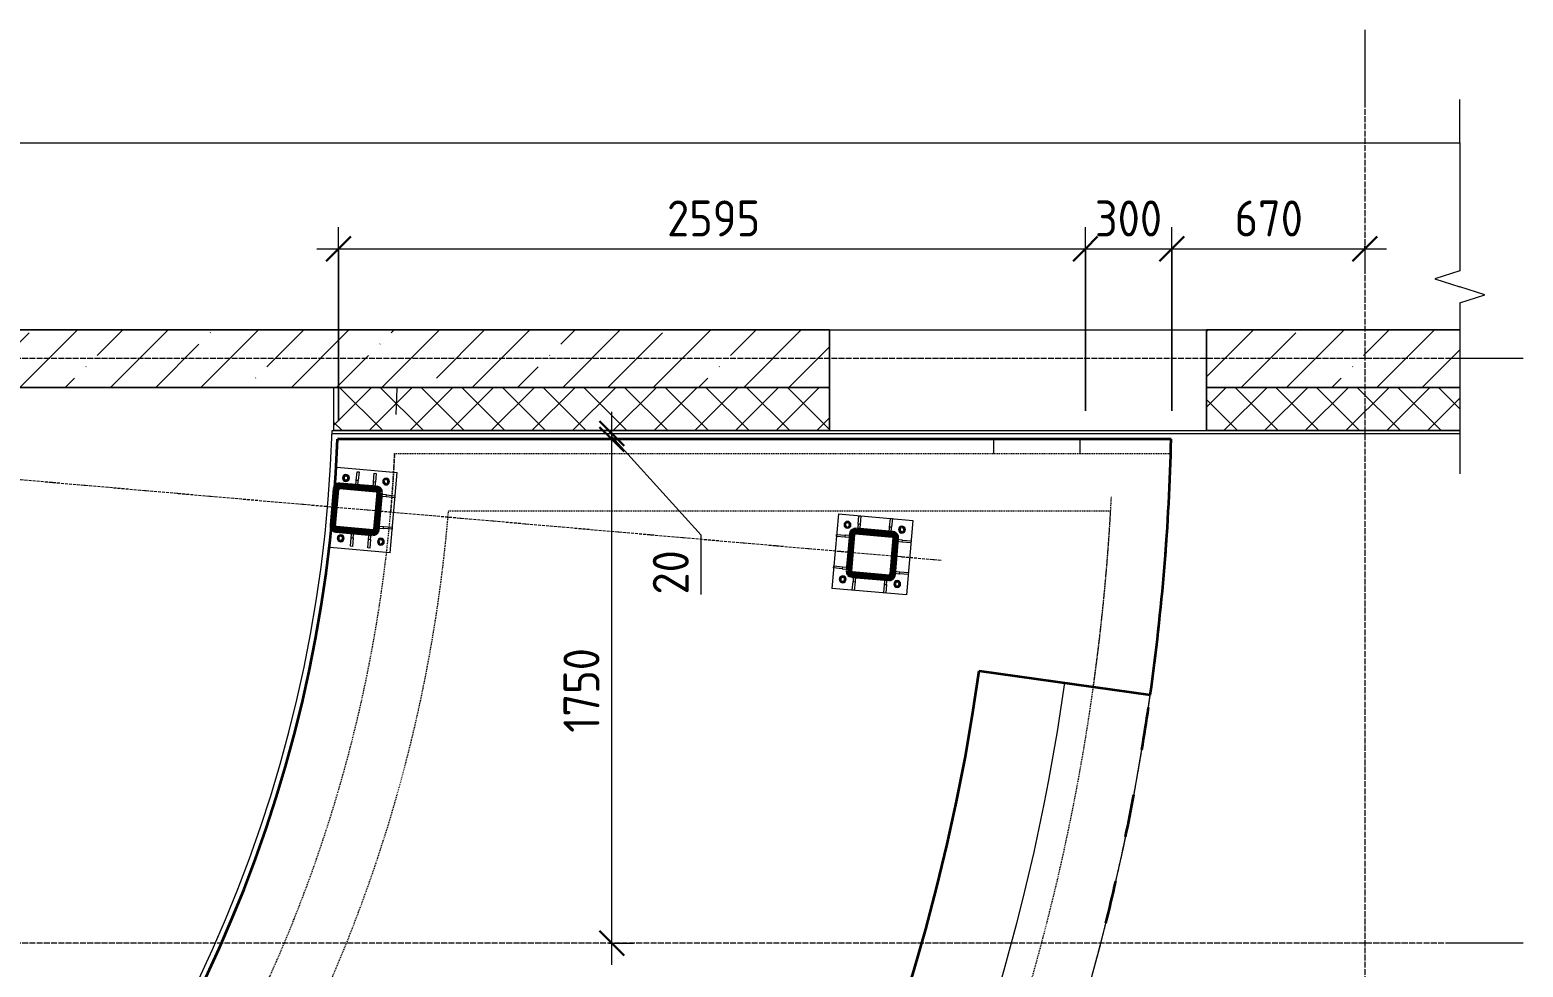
# Model space of a CAD drawing. Header units: millimetres. Extents: x 25978 to 116586, y -2270 to 13021.
# Drawn here: x 44477 to 49665, y 9427 to 12682 of the extents above; entities that cross this region are included whole.
import ezdxf

# ---------------------------------------------------------------- set-up
doc = ezdxf.new("R2010")
doc.units = ezdxf.units.MM
for name, pattern in [('01 Штриховая _2 мм_', [3, 2, -1]), ('01 Штриховая _4 мм_', [6, 3.5, -2.5]), ('02 Штрихпунктирная _10 мм_', [14, 10, -2, 0, -2]), ('02 Штрихпунктирная _20 мм_', [25, 20, -2.5, 0, -2.5])]:
    doc.linetypes.add(name, pattern=pattern)
for name, color, linetype, lineweight in [('AA_Dim', 7, 'Continuous', 9), ('AA_Dim-50', 7, 'Continuous', 9), ('AA_Linii', 7, 'Continuous', 9), ('AA_Oformlenie', 7, 'Continuous', 9), ('AA_Vinoska', 7, 'Continuous', 9), ('AF_Balki', 7, 'Continuous', 20), ('AF_Lestnica', 7, '01 Штриховая _2 мм_', 9), ('AF_Perekritie', 7, 'Continuous', 20), ('AF_Perekritie_Опалубка', 253, 'Continuous', 20), ('AF_Stena', 7, '01 Штриховая _4 мм_', 20), ('AF_Stena_Арматура', 253, 'Continuous', 20), ('AF_Stena_Опалубка', 253, 'Continuous', 20), ('KR_Colonna_KG', 7, 'Continuous', 20), ('KR_Detal', 7, 'Continuous', 20), ('Оси', 7, 'Continuous', 9)]:
    doc.layers.add(name, color=color, linetype=linetype, lineweight=lineweight)
doc.styles.add('ISOCPEUR_2', font='isocpeur.TTF', dxfattribs={"width": 0.9, "height": 125})
doc.dimstyles.new('05_Округл_5мм__прозр_', dxfattribs={"dimscale": 304.8, "dimtxt": 125.344371, "dimasz": 0.278871, "dimexe": 0.246063, "dimexo": 0.164042, "dimgap": 0.016404, "dimtad": 1, "dimdec": 0, "dimrnd": 5, "dimdsep": 46, "dimtxsty": 'ISOCPEUR_2', "dimblk1": 'OBLIQUE', "dimblk2": 'OBLIQUE', "dimsah": 1, "dimcen": 0.09, "dimdle": 0.246063, "dimazin": 0, "dimtfac": 1, "dimtdec": 4, "dimtix": 1, "dimtmove": 0, "dimatfit": 3, "dimfxl": 1, "dimtvp": 1, "dimtolj": 1, "dimtzin": 0, "dimlwd": 18, "dimlwe": 18, "dimarcsym": 2})
doc.dimstyles.new('05_Округл_5мм__прозр__1', dxfattribs={"dimscale": 304.8, "dimtxt": 125.344371, "dimasz": 0.278871, "dimexe": 0.246063, "dimexo": 0.164042, "dimgap": 0.016404, "dimtad": 1, "dimdec": 0, "dimrnd": 5, "dimdsep": 46, "dimtxsty": 'ISOCPEUR_2', "dimblk1": 'OBLIQUE', "dimblk2": 'OBLIQUE', "dimsah": 1, "dimcen": 0.09, "dimdle": 0.246063, "dimazin": 0, "dimtfac": 1, "dimtdec": 4, "dimtix": 1, "dimtmove": 1, "dimatfit": 3, "dimfxl": 1, "dimtvp": 1, "dimtolj": 1, "dimtzin": 0, "dimlwd": 18, "dimlwe": 18, "dimarcsym": 2})
pattern_1 = [(45, (0, 0), (-70.71068, 70.71068), []), (135, (0, 0), (-70.71068, -70.71068), [])]

# ---------------------------------------------------------------- blocks, each defined once
blk = doc.blocks.new('Лестницы 1 - Лестницы 1-3688333-Схема расположения входа на отм_ -0_110 в осях 7-14_ А-В')
at = {"layer": 'AF_Lestnica', "color": 250, "linetype": 'Continuous', "lineweight": 20}
for p, q in [((48072.6, 10414.4), (47775.5, 10456.2)), ((48369.6, 10372.7), (48072.6, 10414.4))]:
    blk.add_line(p, q, dxfattribs=at)
for radius, start in [(7069.2, 332.70588), (7369.2, 270), (7669.2, 270)]:
    blk.add_arc((40775.1, 11440), radius, start, 352, dxfattribs=at)
blk = doc.blocks.new('243_Профиль гнутый сварной квадратный _НесКол_2ур_ - 160х8-4060138-Схема расположения входа на отм_ -0_110 в осях 7-14_ А-В')
at = {"layer": 'KR_Colonna_KG', "linetype": '01 Штриховая _4 мм_', "lineweight": 9}
h = blk.add_hatch(color=256, dxfattribs=at)
h.paths.add_polyline_path([(63.3, -80), (64, -80), (75.3, -75.3), (80, -64), (80, 64), (75.3, 75.3), (63.3, 80), (-65.4, 79.4), (-75.3, 75.3), (-80, 64), (-80, -64), (-75.3, -75.3), (-64, -80), (-29.8, -80)])
h.paths.add_polyline_path([(-64, -72), (-69.7, -69.7), (-72, -64), (-72, 64), (-69.7, 69.7), (-64, 72), (64, 72), (69.7, 69.7), (72, 64), (72, -64), (69.7, -69.7), (63.3, -72), (-29.8, -72)])
at = {"layer": 'KR_Colonna_KG', "lineweight": 60}
for p, q in [((-80, 64), (-80, -64)), ((-72, -64), (-72, 64)), ((64, 80), (-64, 80)), ((-64, 72), (64, 72)), ((72, 64), (72, -64)), ((80, -64), (80, 64)), ((64, -72), (-64, -72)), ((-64, -80), (64, -80))]:
    blk.add_line(p, q, dxfattribs=at)
for centre, radius, start, end in [((-64, 64), 16, 90, 180), ((-64, 64), 8, 90, 180), ((64, 64), 16, 360, 90), ((64, 64), 8, 0, 90), ((-64, -64), 16, 180, 270), ((-64, -64), 8, 180, 270), ((64, -64), 8, 270, 0), ((64, -64), 16, 270, 360)]:
    blk.add_arc(centre, radius, start, end, dxfattribs=at)
blk = doc.blocks.new('354_Прокат Лист _НесКаркас_РабПлоск_ - 354_Прокат Лист _НесКаркас_РабПлоск_-3883364-Схема расположения входа на отм_ -0_110 в осях 7-14_ А-В')
at = {"layer": 'AF_Balki'}
for p, q in [((-90, 105), (-90, -105)), ((-90, 105), (190, 105)), ((190, -105), (190, 105)), ((-90, -105), (190, -105))]:
    blk.add_line(p, q, dxfattribs=at)
blk = doc.blocks.new('354_Прокат Лист _НесКаркас_РабПлоск_ - 354_Прокат Лист _НесКаркас_РабПлоск_-3862386-Схема расположения входа на отм_ -0_110 в осях 7-14_ А-В')
at = {"layer": 'AF_Balki'}
for p, q in [((40855.1, 6527.3), (40855.1, 6534.3)), ((40855.1, 6534.3), (40875.1, 6534.3)), ((40855.1, 6527.3), (40875.1, 6527.3)), ((40875.1, 6534.3), (40905.1, 6534.3)), ((40875.1, 6527.3), (40875.1, 6534.3)), ((40905.1, 6527.3), (40875.1, 6527.3)), ((40905.1, 6534.3), (40905.1, 6527.3))]:
    blk.add_line(p, q, dxfattribs=at)
blk = doc.blocks.new('354_Прокат Лист _НесКаркас_РабПлоск_ - 354_Прокат Лист _НесКаркас_РабПлоск_-3862465-Схема расположения входа на отм_ -0_110 в осях 7-14_ А-В')
at = {"layer": 'AF_Balki'}
for p, q in [((40645.1, 6527.3), (40645.1, 6534.3)), ((40645.1, 6534.3), (40675.1, 6534.3)), ((40675.1, 6527.3), (40645.1, 6527.3)), ((40675.1, 6534.3), (40695.1, 6534.3)), ((40675.1, 6534.3), (40675.1, 6527.3)), ((40675.1, 6527.3), (40695.1, 6527.3)), ((40695.1, 6534.3), (40695.1, 6527.3))]:
    blk.add_line(p, q, dxfattribs=at)
blk = doc.blocks.new('354_Прокат Лист _НесКаркас_РабПлоск_ - 354_Прокат Лист _НесКаркас_РабПлоск_-3861794-Схема расположения входа на отм_ -0_110 в осях 7-14_ А-В')
at = {"layer": 'AF_Balki'}
for p, q in [((-80, 130), (-80, -130)), ((-80, 130), (180, 130)), ((180, -130), (180, 130)), ((-80, -130), (180, -130))]:
    blk.add_line(p, q, dxfattribs=at)
blk = doc.blocks.new('354_Анкер клиновой _СоедНесК_РабПлоск_ - M12x120_20-4043259-Схема расположения входа на отм_ -0_110 в осях 7-14_ А-В')
at = {"layer": 'KR_Detal'}
for start, end in [(120, 180), (90, 120), (60, 90), (360, 60), (180, 240), (240, 270), (270, 300), (300, 360)]:
    blk.add_arc((0, 0), 9, start, end, dxfattribs=at)
for points in [[(-9, 5.2), (-8.3, 5.6), (-6.8, 6.5), (-5.3, 7.3), (-4.5, 7.8)], [(-9, 0), (-9, 0.9), (-9, 2.7), (-9, 4.4), (-9, 5.2)], [(-4.5, 7.8), (-3.7, 8.2), (-2.2, 9.1), (-0.7, 10), (0, 10.4)], [(0, 10.4), (0.7, 10), (2.2, 9.1), (3.7, 8.2), (4.5, 7.8)], [(4.5, 7.8), (5.3, 7.3), (6.8, 6.5), (8.3, 5.6), (9, 5.2)], [(9, 5.2), (9, 4.4), (9, 2.7), (9, 0.9), (9, 0)], [(-9, -5.2), (-9, -4.4), (-9, -2.7), (-9, -0.9), (-9, 0)], [(-4.5, -7.8), (-5.3, -7.3), (-6.8, -6.5), (-8.3, -5.6), (-9, -5.2)], [(0, -10.4), (-0.7, -10), (-2.2, -9.1), (-3.7, -8.2), (-4.5, -7.8)], [(4.5, -7.8), (3.7, -8.2), (2.2, -9.1), (0.7, -10), (0, -10.4)], [(9, -5.2), (8.3, -5.6), (6.8, -6.5), (5.3, -7.3), (4.5, -7.8)], [(9, 0), (9, -0.9), (9, -2.7), (9, -4.4), (9, -5.2)]]:
    blk.add_open_spline(points, degree=3, dxfattribs=at)
blk = doc.blocks.new('354_Шайба_ГОСТ 11371-78_СоедНесК_РабПлоск_ - Шайба_ГОСТ 11371-78-V4-Схема расположения входа на отм_ -0_110 в осях 7-14_ А-В')
at = {"layer": 'KR_Detal'}
for start, end in [(0, 180), (180, 0)]:
    blk.add_arc((0, 0), 12, start, end, dxfattribs=at)
at = {"layer": 'KR_Detal', "linetype": '01 Штриховая _4 мм_', "lineweight": 9}
for start, end in [(0, 180), (180, 360)]:
    blk.add_arc((0, 0), 6.5, start, end, dxfattribs=at)
blk = doc.blocks.new('Лестницы 2 - Лестницы 1-3699303-Схема расположения входа на отм_ -0_110 в осях 7-14_ А-В')
at = {"layer": 'AA_Linii', "linetype": '01 Штриховая _4 мм_', "lineweight": 20}
blk.add_arc((40775.061608, 11440), 7469.209461, 270, 357.0837878354, dxfattribs=at)
blk = doc.blocks.new('011_ЛинияОбрыва _ЭлУзла_Линия_ - Тип 1-3710690-Схема расположения входа на отм_ -0_110 в осях 7-14_ А-В')
at = {"layer": 'AA_Oformlenie'}
blk.add_line((10856.3, 0), (21600, 0), dxfattribs=at)
blk = doc.blocks.new('011_ЛинияОбрыва _ЭлУзла_Линия_ - Тип 1-3710487-Схема расположения входа на отм_ -0_110 в осях 7-14_ А-В')
at = {"layer": 'AA_Oformlenie'}
for p, q in [((0, 0), (445, 0)), ((556.3, 0), (1000, 0))]:
    blk.add_line(p, q, dxfattribs=at)
blk = doc.blocks.new('DIMBLOCK4-Схема расположения входа на отм_ -0_110 в осях 7-14_ А-В')
at = {"layer": 'AA_Dim-50', "lineweight": 18}
for p, q in [((45549.3, 11323.4), (45549.3, 11996.6)), ((48144.3, 11358.7), (48144.3, 11996.6)), ((45474.3, 11921.6), (48144.3, 11921.6)), ((45549.3, 11921.6), (45549.3, 11323.4)), ((48144.3, 11921.6), (48144.3, 11358.7))]:
    blk.add_line(p, q, dxfattribs=at)
at = {"layer": 'AA_Dim-50', "lineweight": 30}
for p, q in [((45549.3, 11921.6), (45591.8, 11964.1)), ((48144.3, 11921.6), (48186.8, 11964.1)), ((45549.3, 11921.6), (45506.8, 11879.1)), ((48144.3, 11921.6), (48101.8, 11879.1))]:
    blk.add_line(p, q, dxfattribs=at)
at = {"layer": 'AA_Dim-50', "color": 0, "lineweight": 18, "insert": (46690.7, 12089.4), "char_height": 125, "width": 374.614, "attachment_point": 1, "line_spacing_factor": 1.135194, "style": 'ISOCPEUR_2'}
blk.add_mtext('2595', dxfattribs=at)
blk = doc.blocks.new('_Oblique')
at = {"color": 0, "linetype": 'ByBlock', "lineweight": -2}
blk.add_line((-0.5, -0.5), (0.5, 0.5), dxfattribs=at)
blk = doc.blocks.new('DIMBLOCK5-Схема расположения входа на отм_ -0_110 в осях 7-14_ А-В')
at = {"layer": 'AA_Dim-50', "lineweight": 18}
for p, q in [((48144.3, 11358.7), (48144.3, 11996.6)), ((48444.3, 11358.7), (48444.3, 11996.6)), ((48144.3, 11921.6), (48444.3, 11921.6)), ((48144.3, 11921.6), (48144.3, 11358.7)), ((48444.3, 11921.6), (48444.3, 11358.7))]:
    blk.add_line(p, q, dxfattribs=at)
at = {"layer": 'AA_Dim-50', "lineweight": 30}
for p, q in [((48144.3, 11921.6), (48186.8, 11964.1)), ((48444.3, 11921.6), (48486.8, 11964.1)), ((48144.3, 11921.6), (48101.8, 11879.1)), ((48444.3, 11921.6), (48401.8, 11879.1))]:
    blk.add_line(p, q, dxfattribs=at)
at = {"layer": 'AA_Dim-50', "color": 0, "lineweight": 18, "insert": (48177.2, 12089.4), "char_height": 125, "width": 280.961, "attachment_point": 1, "line_spacing_factor": 1.135194, "style": 'ISOCPEUR_2'}
blk.add_mtext('300', dxfattribs=at)
blk = doc.blocks.new('DIMBLOCK6-Схема расположения входа на отм_ -0_110 в осях 7-14_ А-В')
at = {"layer": 'AA_Dim-50', "lineweight": 18}
for p, q in [((48444.3, 11358.7), (48444.3, 11996.6)), ((48444.3, 11921.6), (49190.1, 11921.6)), ((48444.3, 11921.6), (48444.3, 11358.7)), ((49115.1, 11931.7), (49115.1, 11846.6)), ((49115.1, 11921.6), (49115.1, 11931.7))]:
    blk.add_line(p, q, dxfattribs=at)
at = {"layer": 'AA_Dim-50', "lineweight": 30}
for p, q in [((48444.3, 11921.6), (48486.8, 11964.1)), ((49115.1, 11921.6), (49157.6, 11964.1)), ((48444.3, 11921.6), (48401.8, 11879.1)), ((49115.1, 11921.6), (49072.6, 11879.1))]:
    blk.add_line(p, q, dxfattribs=at)
at = {"layer": 'AA_Dim-50', "color": 0, "lineweight": 18, "insert": (48662.6, 12089.4), "char_height": 125, "width": 280.961, "attachment_point": 1, "line_spacing_factor": 1.135194, "style": 'ISOCPEUR_2'}
blk.add_mtext('670', dxfattribs=at)
blk = doc.blocks.new('DIMBLOCK27-Схема расположения входа на отм_ -0_110 в осях 7-14_ А-В')
at = {"layer": 'AA_Dim-50', "lineweight": 30}
for p, q in [((46498.7, 11260), (46456.2, 11302.5)), ((46498.7, 11260), (46541.2, 11217.5)), ((46498.7, 9510), (46456.2, 9552.5)), ((46498.7, 9510), (46541.2, 9467.5))]:
    blk.add_line(p, q, dxfattribs=at)
at = {"layer": 'AA_Dim-50', "lineweight": 18}
for p, q in [((46488.6, 11260), (46573.7, 11260)), ((46498.7, 11260), (46488.6, 11260)), ((46498.7, 9435), (46498.7, 11260)), ((46488.6, 9510), (46573.7, 9510)), ((46498.7, 9510), (46488.6, 9510))]:
    blk.add_line(p, q, dxfattribs=at)
at = {"layer": 'AA_Dim-50', "color": 0, "lineweight": 18, "insert": (46330.8, 10240.7), "char_height": 125, "width": 346.234, "attachment_point": 1, "rotation": 90, "line_spacing_factor": 1.135194, "style": 'ISOCPEUR_2'}
blk.add_mtext('1750', dxfattribs=at)
blk = doc.blocks.new('DIMBLOCK28-Схема расположения входа на отм_ -0_110 в осях 7-14_ А-В')
at = {"layer": 'AA_Dim-50', "lineweight": 30}
for p, q in [((46498.7, 11280), (46456.2, 11322.5)), ((46498.7, 11260), (46456.2, 11302.5)), ((46498.7, 11280), (46541.2, 11237.5)), ((46498.7, 11260), (46541.2, 11217.5))]:
    blk.add_line(p, q, dxfattribs=at)
at = {"layer": 'AA_Dim-50', "lineweight": 18}
for p, q in [((46498.7, 11260), (46498.7, 11355)), ((46488.6, 11280), (46573.7, 11280)), ((46498.7, 11280), (46488.6, 11280)), ((46488.6, 11260), (46573.7, 11260)), ((46498.7, 11260), (46488.6, 11260)), ((46808.9, 10926.9), (46498.7, 11270)), ((46808.9, 10720.8), (46808.9, 10926.9))]:
    blk.add_line(p, q, dxfattribs=at)
at = {"layer": 'AA_Dim-50', "color": 0, "lineweight": 18, "insert": (46641, 10720.8), "char_height": 125, "width": 187.307, "attachment_point": 1, "rotation": 90, "line_spacing_factor": 1.135194, "style": 'ISOCPEUR_2'}
blk.add_mtext('20', dxfattribs=at)

msp = doc.modelspace()

# ---------------------------------------------------------------- hatches: boundary and pattern name
at = {"layer": 'AA_Oformlenie'}
h = msp.add_hatch(dxfattribs=at)
h.set_pattern_fill('FP_1', color=256, style=0, pattern_type=2)
h.set_pattern_definition([(45, (0, 0), (-157.1545, 157.1545), []), (45, (157.15, 0), (-157.1545, 157.1545), [277.813, -55.563, 1.676, -53.886])])
h.paths.add_polyline_path([(40267.4341, 11440), (41287.101, 11440), (41287.101, 11640), (40267.4341, 11640)])
h.paths.add_polyline_path([(48565.0616, 11440), (49445.0616, 11440), (49445.0616, 11640), (48565.0616, 11640)])
h.paths.add_polyline_path([(44843.0266, 11440), (47255.0616, 11440), (47255.0616, 11640), (42987.101, 11640), (42987.101, 11440)])
h.paths.add_polyline_path([(31455.0977, 11440), (32555.1338, 11440), (32555.1338, 11640), (31455.0977, 11640)])
h.paths.add_polyline_path([(29941.8946, 11440), (30145.0977, 11440), (30145.0977, 11640), (29045.0616, 11640), (29045.0616, 11440)])
h.paths.add_polyline_path([(38567.4151, 11440), (38567.4151, 11640), (33863.3571, 11640), (33863.3571, 11440), (37392.4606, 11440)])
h = msp.add_hatch(dxfattribs=at)
h.set_pattern_fill('FP_2', color=256, style=0, pattern_type=2)
h.set_pattern_definition(pattern_1)
h.paths.add_polyline_path([(46333.1398, 11290), (47255.0616, 11290), (47255.0616, 11440), (45531.5582, 11440), (45531.5582, 11290), (45960.6115, 11290)])
h = msp.add_hatch(dxfattribs=at)
h.set_pattern_fill('FP_2', color=256, style=0, pattern_type=2)
h.set_pattern_definition(pattern_1)
h.paths.add_polyline_path([(49313.3662, 11290), (49445.0616, 11290), (49445.0616, 11440), (48565.0616, 11440), (48565.0616, 11290), (48568.3096, 11290)])

# ---------------------------------------------------------------- linework, layer by layer
at = {"layer": 'AA_Linii'}
for p, q in [((47255.0616, 11640), (42987.101, 11640)), ((47255.0616, 11440), (47255.0616, 11640)), ((48565.0616, 11640), (48565.0616, 11440)), ((49445.0616, 11640), (48565.0616, 11640)), ((42987.101, 11440), (47255.0616, 11440)), ((47255.0616, 11440), (45531.5582, 11440)), ((45531.5582, 11440), (45531.5582, 11290)), ((45749.8248, 11346.3244), (45752.9657, 11436.2695)), ((47255.0616, 11290), (47255.0616, 11440)), ((48565.0616, 11440), (49445.0616, 11440)), ((49445.0616, 11440), (48565.0616, 11440)), ((48565.0616, 11440), (48565.0616, 11290)), ((45531.5582, 11290), (47255.0616, 11290)), ((48565.0616, 11290), (49445.0616, 11290))]:
    msp.add_line(p, q, dxfattribs=at)
at = {"layer": 'AA_Linii', "lineweight": 20}
for p, q in [((42987.101, 11640), (47255.0616, 11640)), ((47255.0616, 11640), (47255.0616, 11440)), ((47255.0616, 11640), (48565.0616, 11640)), ((48565.0616, 11640), (49445.0616, 11640)), ((48565.0616, 11440), (48565.0616, 11640)), ((47255.0616, 11440), (42987.101, 11440)), ((45531.5582, 11440), (47255.0616, 11440)), ((47255.0616, 11440), (47255.0616, 11290)), ((49445.0616, 11440), (48565.0616, 11440)), ((48565.0616, 11440), (49445.0616, 11440)), ((48565.0616, 11290), (48565.0616, 11440)), ((45526.9042, 11290), (49445.0616, 11290)), ((45526.9042, 11280), (49445.0616, 11280)), ((47255.0616, 11290), (45531.5582, 11290)), ((47255.0616, 11290), (48565.0616, 11290)), ((48125.6736, 11260), (47526.8721, 11260)), ((47825.5205, 11210), (47825.5205, 11260)), ((48125.6736, 11210), (48125.6736, 11260)), ((49445.0616, 11290), (48565.0616, 11290))]:
    msp.add_line(p, q, dxfattribs=at)
at = {"layer": 'AA_Linii', "linetype": '02 Штрихпунктирная _10 мм_', "lineweight": 20}
msp.add_line((47643.0368, 10839.1295), (41068.1518, 11414.3574), dxfattribs=at)
at = {"layer": 'AA_Linii', "lineweight": 20}
msp.add_arc((40775.0616, 11440), 4754.2095, 181.8080384, 358.1919616, dxfattribs=at)
at = {"layer": 'AA_Vinoska'}
for p, q in [((49445.0616, 12290), (49445.0616, 12440)), ((49445.0616, 11845), (49358.4591, 11817.5)), ((49358.4591, 11817.5), (49445.0616, 11790)), ((49531.7117, 11761.8457), (49445.0616, 11790)), ((49445.0616, 11733.6913), (49531.7117, 11761.8457)), ((49445.0616, 11290), (49445.0616, 11140))]:
    msp.add_line(p, q, dxfattribs=at)
at = {"layer": 'AF_Perekritie', "linetype": '01 Штриховая _4 мм_', "flags": 128}
msp.add_lwpolyline([(45743.9508, 11210), (45738.3068, 11109.9136), (45730.6487, 11009.9819)], dxfattribs=at)
at = {"layer": 'AF_Perekritie', "linetype": '01 Штриховая _4 мм_'}
for start, end in [(356.19677768, 358.28143884), (353.76544204, 355.69768403), (351.66792836, 353.63054982), (349.37221278, 350.55293547), (347.07648472, 348.25599811), (344.78074333, 345.95920209)]:
    msp.add_arc((40775.0616, 11440), 7669.2095, start, end, dxfattribs=at)
at = {"layer": 'AF_Perekritie_Опалубка', "lineweight": 35}
for p, q in [((48442.1584, 11260), (45545.8766, 11260)), ((47775.474, 10456.1565), (48369.6349, 10372.6526))]:
    msp.add_line(p, q, dxfattribs=at)
for radius, start, end in [(4774.2095, 185.3173957, 357.8392894), (7669.2095, 352.00000216, 358.65511726), (7669.2095, 355.69805468, 356.19640703), (7669.2095, 353.63092047, 353.76507139), (7069.2095, 197.79694229, 352.00000216), (7669.2095, 350.55330612, 351.66755771), (7669.2095, 348.25636876, 349.37184213), (7669.2095, 345.95957274, 347.07611407)]:
    msp.add_arc((40775.0616, 11440), radius, start, end, dxfattribs=at)
at = {"layer": 'AF_Stena'}
for p, q in [((45743.9508, 11210), (48439.9659, 11210)), ((48231.8833, 11010), (45931.3726, 11010))]:
    msp.add_line(p, q, dxfattribs=at)
for radius, start, end in [(4974.2095, 355.0408252, 357.349784), (5174.2095, 184.767034, 355.232966), (4974.2095, 184.9591748, 355.0408252), (7469.2095, 352.00000216, 356.69967556), (7669.2095, 356.10788588, 356.57598736), (7669.2095, 353.98283687, 354.54203505)]:
    msp.add_arc((40775.0616, 11440), radius, start, end, dxfattribs=at)
at = {"layer": 'AF_Stena_Арматура'}
msp.add_line((48171.5813, 10400.4872), (48369.6349, 10372.6526), dxfattribs=at)
for start, end in [(356.576358, 356.78583404), (354.54240569, 356.10751524), (352.00000216, 353.98246623)]:
    msp.add_arc((40775.0616, 11440), 7669.2095, start, end, dxfattribs=at)
at = {"layer": 'AF_Stena_Опалубка'}
msp.add_line((48440.0155, 11210), (48440.8214, 11210), dxfattribs=at)
msp.add_arc((40775.0616, 11440), 7669.2095, 356.78583404, 358.28143884, dxfattribs=at)
at = {"layer": 'Оси'}
for p, q in [((49115.0616, 12681.8629), (49115.0616, 12431.8629)), ((49665.0616, 11540), (49415.0616, 11540)), ((49665.0616, 9510), (49415.0616, 9510))]:
    msp.add_line(p, q, dxfattribs=at)
at = {"layer": 'Оси', "linetype": '02 Штрихпунктирная _20 мм_'}
for p, q in [((49115.0616, 12431.8629), (49115.0616, 3155.5937)), ((49415.0616, 11540), (26637.2958, 11540)), ((49415.0616, 9510), (26637.2958, 9510))]:
    msp.add_line(p, q, dxfattribs=at)

# ---------------------------------------------------------------- block references
at = {"layer": 'AA_Oformlenie'}
msp.add_blockref('011_ЛинияОбрыва _ЭлУзла_Линия_ - Тип 1-3710690-Схема расположения входа на отм_ -0_110 в осях 7-14_ А-В', (27845.0616, 12290), dxfattribs=at)
at = {"layer": 'AA_Oformlenie', "rotation": 270}
msp.add_blockref('011_ЛинияОбрыва _ЭлУзла_Линия_ - Тип 1-3710487-Схема расположения входа на отм_ -0_110 в осях 7-14_ А-В', (49445.0616, 12290), dxfattribs=at)
at = {"layer": 'AF_Balki', "extrusion": (0, 0, -1)}
for name, p, rotation in [('354_Прокат Лист _НесКаркас_РабПлоск_ - 354_Прокат Лист _НесКаркас_РабПлоск_-3883364-Схема расположения входа на отм_ -0_110 в осях 7-14_ А-В', (-45631.3464, 10964.9386), 95.00000000000149), ('354_Прокат Лист _НесКаркас_РабПлоск_ - 354_Прокат Лист _НесКаркас_РабПлоск_-3861794-Схема расположения входа на отм_ -0_110 в осях 7-14_ А-В', (-47408.3075, 10909.8566), 275.0000000000019)]:
    msp.add_blockref(name, p, dxfattribs=dict(at, rotation=rotation))
at = {"layer": 'AF_Balki'}
for name, p, rotation in [('354_Прокат Лист _НесКаркас_РабПлоск_ - 354_Прокат Лист _НесКаркас_РабПлоск_-3862386-Схема расположения входа на отм_ -0_110 в осях 7-14_ А-В', (48557.9764, -30171.7331), 84.99999999999852), ('354_Прокат Лист _НесКаркас_РабПлоск_ - 354_Прокат Лист _НесКаркас_РабПлоск_-3862386-Схема расположения входа на отм_ -0_110 в осях 7-14_ А-В', (48617.7481, -30176.9624), 84.9999999999985), ('354_Прокат Лист _НесКаркас_РабПлоск_ - 354_Прокат Лист _НесКаркас_РабПлоск_-3862465-Схема расположения входа на отм_ -0_110 в осях 7-14_ А-В', (86804.6809, 14023.8768), 174.9999999999986), ('354_Прокат Лист _НесКаркас_РабПлоск_ - 354_Прокат Лист _НесКаркас_РабПлоск_-3862386-Схема расположения входа на отм_ -0_110 в осях 7-14_ А-В', (4416.9016, 8009.9791), 354.9999999999985), ('354_Прокат Лист _НесКаркас_РабПлоск_ - 354_Прокат Лист _НесКаркас_РабПлоск_-3862465-Схема расположения входа на отм_ -0_110 в осях 7-14_ А-В', (44397.0009, 52053.9365), 264.9999999999985), ('354_Прокат Лист _НесКаркас_РабПлоск_ - 354_Прокат Лист _НесКаркас_РабПлоск_-3862386-Схема расположения входа на отм_ -0_110 в осях 7-14_ А-В', (50410.8986, -30333.8428), 84.9999999999985), ('354_Прокат Лист _НесКаркас_РабПлоск_ - 354_Прокат Лист _НесКаркас_РабПлоск_-3862465-Схема расположения входа на отм_ -0_110 в осях 7-14_ А-В', (48557.9764, -30171.7331), 84.99999999999852), ('354_Прокат Лист _НесКаркас_РабПлоск_ - 354_Прокат Лист _НесКаркас_РабПлоск_-3862465-Схема расположения входа на отм_ -0_110 в осях 7-14_ А-В', (48617.7481, -30176.9624), 84.9999999999985), ('354_Прокат Лист _НесКаркас_РабПлоск_ - 354_Прокат Лист _НесКаркас_РабПлоск_-3862386-Схема расположения входа на отм_ -0_110 в осях 7-14_ А-В', (88597.8474, 13866.995), 174.9999999999986), ('354_Прокат Лист _НесКаркас_РабПлоск_ - 354_Прокат Лист _НесКаркас_РабПлоск_-3862465-Схема расположения входа на отм_ -0_110 в осях 7-14_ А-В', (88597.8314, 13866.9964), 174.9999999999986), ('354_Прокат Лист _НесКаркас_РабПлоск_ - 354_Прокат Лист _НесКаркас_РабПлоск_-3862465-Схема расположения входа на отм_ -0_110 в осях 7-14_ А-В', (6210.0681, 7853.0973), 354.9999999999985), ('354_Прокат Лист _НесКаркас_РабПлоск_ - 354_Прокат Лист _НесКаркас_РабПлоск_-3862386-Схема расположения входа на отм_ -0_110 в осях 7-14_ А-В', (6210.0521, 7853.0988), 354.9999999999985), ('354_Прокат Лист _НесКаркас_РабПлоск_ - 354_Прокат Лист _НесКаркас_РабПлоск_-3862386-Схема расположения входа на отм_ -0_110 в осях 7-14_ А-В', (44397.0009, 52053.9365), 264.999999999998), ('354_Прокат Лист _НесКаркас_РабПлоск_ - 354_Прокат Лист _НесКаркас_РабПлоск_-3862465-Схема расположения входа на отм_ -0_110 в осях 7-14_ А-В', (50410.8986, -30333.8428), 84.9999999999985)]:
    msp.add_blockref(name, p, dxfattribs=dict(at, rotation=rotation))
at = {"layer": 'AF_Lestnica', "color": 250, "linetype": 'Continuous', "lineweight": 20}
for name in ['Лестницы 2 - Лестницы 1-3699303-Схема расположения входа на отм_ -0_110 в осях 7-14_ А-В', 'Лестницы 1 - Лестницы 1-3688333-Схема расположения входа на отм_ -0_110 в осях 7-14_ А-В']:
    msp.add_blockref(name, (0, 0), dxfattribs=at)
at = {"layer": 'KR_Colonna_KG'}
for p, rotation in [((45610.7993, 11016.9272), 84.9999999999985), ((47403.9497, 10860.0469), 264.999999999998)]:
    msp.add_blockref('243_Профиль гнутый сварной квадратный _НесКол_2ур_ - 160х8-4060138-Схема расположения входа на отм_ -0_110 в осях 7-14_ А-В', p, dxfattribs=dict(at, rotation=rotation))
at = {"layer": 'KR_Detal', "linetype": '01 Штриховая _4 мм_', "lineweight": 9, "rotation": 180}
for p in [(45575.1219, 11125.4497), (45714.5891, 11113.2479), (47317.591, 10962.9652), (47506.868, 10946.4056), (45556.8192, 10916.2488), (45696.2864, 10904.047), (47301.0315, 10773.6882), (47490.3084, 10757.1286)]:
    msp.add_blockref('354_Шайба_ГОСТ 11371-78_СоедНесК_РабПлоск_ - Шайба_ГОСТ 11371-78-V4-Схема расположения входа на отм_ -0_110 в осях 7-14_ А-В', p, dxfattribs=at)
at = {"layer": 'KR_Detal', "rotation": 180}
for p in [(45575.1219, 11125.4497), (45714.5891, 11113.2479), (47317.591, 10962.9652), (47506.868, 10946.4056), (45556.8192, 10916.2488), (45696.2864, 10904.047), (47301.0315, 10773.6882), (47490.3084, 10757.1286)]:
    msp.add_blockref('354_Анкер клиновой _СоедНесК_РабПлоск_ - M12x120_20-4043259-Схема расположения входа на отм_ -0_110 в осях 7-14_ А-В', p, dxfattribs=at)

# ---------------------------------------------------------------- dimensions: what is measured, and where the dimension line sits
at = {"layer": 'AA_Dim', "lineweight": 18}
for base, p1, p2, override, picture, middle in [((48144.2711, 11921.581), (45549.2711, 11273.4039), (48144.2711, 11308.7181), {"dimpost": '<>', "dimfxl": 2595.240276}, 'DIMBLOCK4-Схема расположения входа на отм_ -0_110 в осях 7-14_ А-В', (46846.7711, 11989.081)), ((48444.2711, 11921.581), (48144.2711, 11308.7181), (48444.2711, 11308.7181), {"dimpost": '<>', "dimfxl": 300}, 'DIMBLOCK5-Схема расположения входа на отм_ -0_110 в осях 7-14_ А-В', (48294.2711, 11989.081)), ((49115.0616, 11921.581), (48444.2711, 11308.7181), (49115.0616, 11981.6851), {"dimpost": '<>', "dimfxl": 950.181345}, 'DIMBLOCK6-Схема расположения входа на отм_ -0_110 в осях 7-14_ А-В', (48779.6663, 11989.081))]:
    dim = msp.add_linear_dim(base=base, p1=p1, p2=p2, dimstyle='05_Округл_5мм__прозр_', override=override, dxfattribs=at)
    dim.commit()
    dim.dimension.update_dxf_attribs({"geometry": picture, "text_midpoint": middle})
dim = msp.add_linear_dim(base=(46498.6683, 11280), p1=(46438.5643, 11260), p2=(46438.5643, 11280), angle=90, dimstyle='05_Округл_5мм__прозр__1', override={"dimpost": '<>', "dimfxl": 20}, dxfattribs=at)
dim.commit()
dim.dimension.update_dxf_attribs({"geometry": 'DIMBLOCK28-Схема расположения входа на отм_ -0_110 в осях 7-14_ А-В', "text_midpoint": (46724.3603, 10814.4725), "dimtype": 160, "text_rotation": 90})
dim = msp.add_linear_dim(base=(46498.6683, 11260), p1=(46438.5643, 9510), p2=(46438.5643, 11260), angle=90, dimstyle='05_Округл_5мм__прозр_', override={"dimpost": '<>', "dimfxl": 1750}, dxfattribs=at)
dim.commit()
dim.dimension.update_dxf_attribs({"geometry": 'DIMBLOCK27-Схема расположения входа на отм_ -0_110 в осях 7-14_ А-В', "text_midpoint": (46431.1683, 10385)})

doc.saveas('drawing.dxf')
